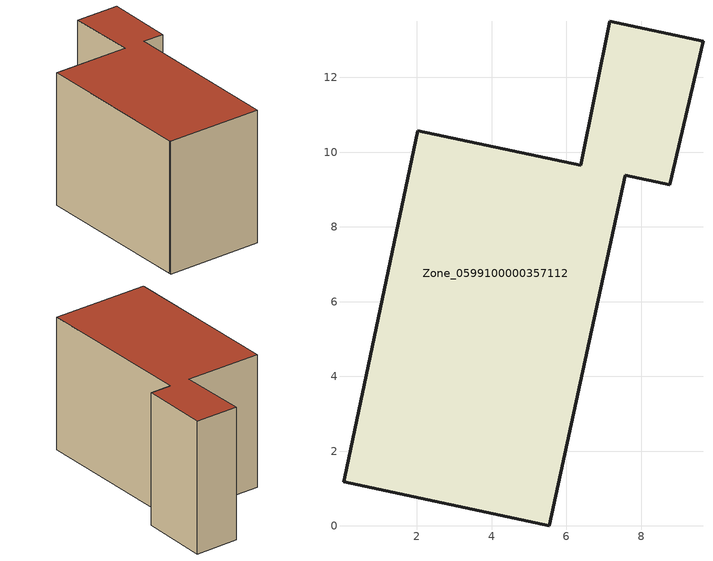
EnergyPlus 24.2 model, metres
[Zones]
Zone_0599100000357112
 floor ground (C_G): 8.77,9.12 7.57,9.38 5.54,0 0.04,1.19 0.07,1.3 2.02,10.57 6.38,9.64 7.16,13.51 9.66,12.97 z0
 wall outside (C_F): 7.57,9.38 8.77,9.12 9.66,12.97 7.16,13.51 6.38,9.64 2.02,10.57 0.07,1.3 0.04,1.19 5.54,0 7.57,9.38 z0:7.71
 roof outside (C_R): 0.04,1.19 5.54,0 7.57,9.38 8.77,9.12 9.66,12.97 7.16,13.51 6.38,9.64 2.02,10.57 0.07,1.3 z7.71
[BUILDING]
Pand.0599100000357112: North Axis=0; Terrain=City; Loads Convergence Tolerance Value=0.04; Temperature Convergence Tolerance Value=0.4; Solar Distribution=FullExterior; Maximum Number of Warmup Days=25; Minimum Number of Warmup Days=1
[Site:Location]
Rotterdam.The.Hague.AP_ZH_NLD Design_Conditions: Latitude=51.96; Longitude=4.45; Time Zone=1; Elevation=-4.5
[SITE:GROUNDTEMPERATURE:BUILDINGSURFACE]
18, 18, 18, 18, 18, 18, 18, 18, 18, 18, 18, 18
[MATERIAL] Thermal Absorptance=0.9; Solar Absorptance=0.7; Visible Absorptance=0.7
Name | Roughness | Thickness | Conductivity | Density | Specific Heat
G.TC.1992-2005 | MediumSmooth | 0.15 | 0.06 | 540 | 1210
F.TC.1992-2005 | Rough | 0.3 | 0.12 | 1920 | 840
R.TC.1992-2005 | MediumRough | 0.2 | 0.08 | 1500 | 1000
[CONSTRUCTION]
C_G: G.TC.1992-2005
C_F: F.TC.1992-2005
C_R: R.TC.1992-2005
[ZONE]
Zone_0599100000357112: Type=1; Multiplier=1; Ceiling Height=Autocalculate; Volume=Autocalculate; Floor Area=autocalculate; Part of Total Floor Area=Yes
[ZONEINFILTRATION:DESIGNFLOWRATE]
Infil_Zone_0599100000357112: Zone or ZoneList or Space or SpaceList=Zone_0599100000357112; Schedule=AlwaysOn; Design Flow Rate Calculation Method=Flow/Area; Flow Rate per Floor Area=0.0015; Constant Term Coefficient=1; Temperature Term Coefficient=0; Velocity Term Coefficient=0; Velocity Squared Term Coefficient=0
[HVACTEMPLATE:ZONE:IDEALLOADSAIRSYSTEM]
Zone_0599100000357112: Maximum Heating Supply Air Temperature=50; Minimum Cooling Supply Air Temperature=13; Maximum Heating Supply Air Humidity Ratio=0.0156; Minimum Cooling Supply Air Humidity Ratio=0.0077; Heating Limit=NoLimit; Cooling Limit=NoLimit; Dehumidification Control Type=ConstantSensibleHeatRatio; Cooling Sensible Heat Ratio=0.7; Dehumidification Setpoint=60; Humidification Control Type=None; Humidification Setpoint=30; Outdoor Air Method=None; Outdoor Air Flow Rate per Person=0.00944; Outdoor Air Flow Rate per Zone Floor Area=0; Outdoor Air Flow Rate per Zone=0; Demand Controlled Ventilation Type=None; Outdoor Air Economizer Type=NoEconomizer; Heat Recovery Type=None; Sensible Heat Recovery Effectiveness=0.7; Latent Heat Recovery Effectiveness=0.65
[ZONECONTROL:THERMOSTAT]
ThermostatControl_Zone_0599100000357112: Zone or ZoneList=Zone_0599100000357112; Control Type Schedule=DualSetpointControlType; Control 1=Thermostat_Zone_0599100000357112; Temperature Difference Between Cutout And Setpoint=0
[THERMOSTATSETPOINT:DUALSETPOINT]
Thermostat_Zone_0599100000357112: Heating Setpoint Temperature Schedule=HeatingSetpoint_Zone_0599100000357112; Cooling Setpoint Temperature Schedule=CoolingSetpoint_Zone_0599100000357112
[SCHEDULE:COMPACT]
HeatingSetpoint_Zone_0599100000357112: Through: 12/31, For: AllDays, Until: 24:00, 21
CoolingSetpoint_Zone_0599100000357112: Through: 12/31, For: AllDays, Until: 24:00, 24
DualSetpointControlType: Through: 12/31, For: AllDays, Until: 24:00, 4
AlwaysOn: Through: 12/31, For: AllDays, Until: 24:00, 1
